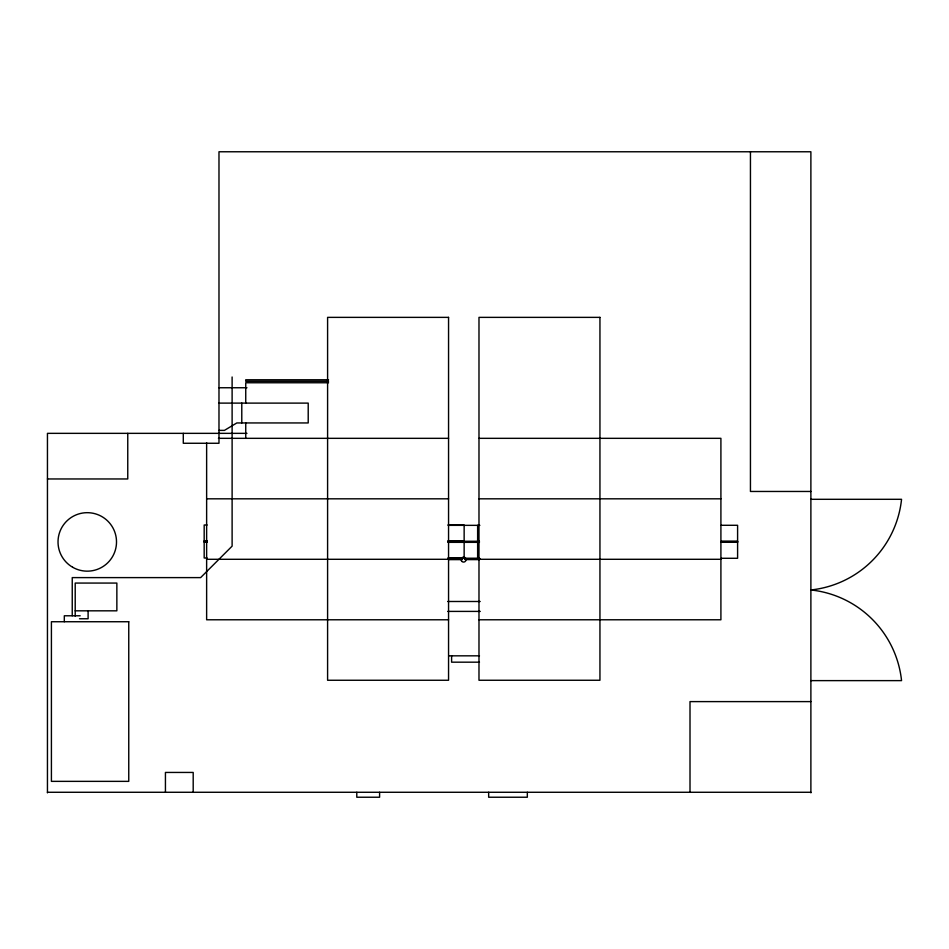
<?xml version="1.0" encoding="UTF-8"?>
<svg xmlns="http://www.w3.org/2000/svg" width="949" height="949" viewBox="0 0 949 949"><rect width="100%" height="100%" fill="white"/><g stroke="black" fill="none" stroke-linecap="round" stroke-linejoin="round"><path stroke-width="1.42" d="M328.544 379.778L245.744 379.778L245.744 381.273L328.544 381.273M328.544 382.755L245.744 382.755L245.744 403.111M218.982 387.75L246.954 387.75M218.982 403.111L308.211 403.111L308.211 422.946L236.823 422.946L224.427 430.383L218.982 430.383M246.954 433.349L47.45 433.349L47.45 792.854M218.436 438.331L448.557 438.331M478.984 438.331L720.908 438.331L720.908 619.78L478.984 619.78M47.45 478.96L127.759 478.96L127.759 433.349M810.885 491.463L750.445 491.463L750.445 151.769M206.633 498.818L448.557 498.818M478.984 498.818L720.908 498.818M810.885 499.304L901.55 499.304A101.994 101.994 0 0 1 810.885 589.97A101.994 101.994 0 0 1 901.55 680.623L810.885 680.623M207.131 524.999L204.177 524.999L204.177 558L207.131 558M447.904 524.999L464.144 524.999L464.144 541.25M448.414 525.343L479.85 525.343M721.347 525.283L737.598 525.283L737.598 558.285L721.347 558.285M204.177 541.013L207.131 541.013M447.904 541.013L464.144 541.013M204.177 541.25L207.131 541.25M447.904 541.25L479.423 541.357M721.347 541.286L737.598 541.286M721.347 541.535L737.598 541.535M204.177 541.749L207.131 541.749M447.904 541.749L479.423 541.594M204.177 541.998L207.131 541.998M447.904 541.998L479.423 542.093M721.347 542.021L737.598 542.021M448.414 542.342L479.423 542.342M721.347 542.27L737.598 542.27M447.904 558L462.673 558M448.414 558.344L479.423 558.344M447.703 558.593L460.989 558.593M465.413 558.593L480.182 558.593M206.633 559.293L462.139 559.293M465.034 559.293L720.908 559.293M448.557 559.613L462.139 559.613M465.034 559.613L479.482 559.613M447.703 601.488L480.182 601.488M75.208 610.824L116.857 610.824L116.857 583.066L75.208 583.066L75.208 616.115M447.75 611.405L480.277 611.405M80.167 615.782L64.307 615.782L64.307 621.737M79.502 618.76L88.103 618.76L88.103 610.824M448.557 619.78L206.633 619.78L206.633 442.756M448.699 655.83L479.47 655.83M479.47 662.177L451.605 662.177L451.605 655.83M810.885 701.608L690.006 701.608L690.006 792.273M47.45 792.273L810.885 792.273M810.885 792.854L810.885 151.769L218.982 151.769L218.982 443.266L183.287 443.266L183.287 433.349M527.324 792.273L527.324 797.231L488.664 797.231L488.664 792.273M477.632 525.283L477.632 541.535M477.632 542.021L477.632 558.285M464.144 541.749L464.144 558M379.6 792.273L379.6 797.231L356.788 797.231L356.788 792.273M245.744 422.946L245.744 438.272M241.781 403.111L241.781 422.946M232.114 376.99L232.114 546.138L200.63 577.609L72.243 577.609L72.243 615.782M193.193 792.273L193.193 772.439L165.434 772.439L165.434 792.273M448.557 317.369L327.595 317.369L327.595 680.255L448.557 680.255L448.557 317.369M599.946 317.369L478.984 317.369L478.984 680.255L599.946 680.255L599.946 317.369M128.756 621.737L51.412 621.737L51.412 781.359L128.756 781.359L128.756 621.737M72.646 567.253A29.253 29.253 0 0 0 116.513 541.926A29.253 29.253 0 0 0 72.646 516.588A29.253 29.253 0 0 0 72.646 567.253M461.831 561.369A2.479 2.479 0 0 0 465.971 560.254A2.479 2.479 0 0 0 462.946 557.217A2.479 2.479 0 0 0 461.831 561.369"/></g></svg>
